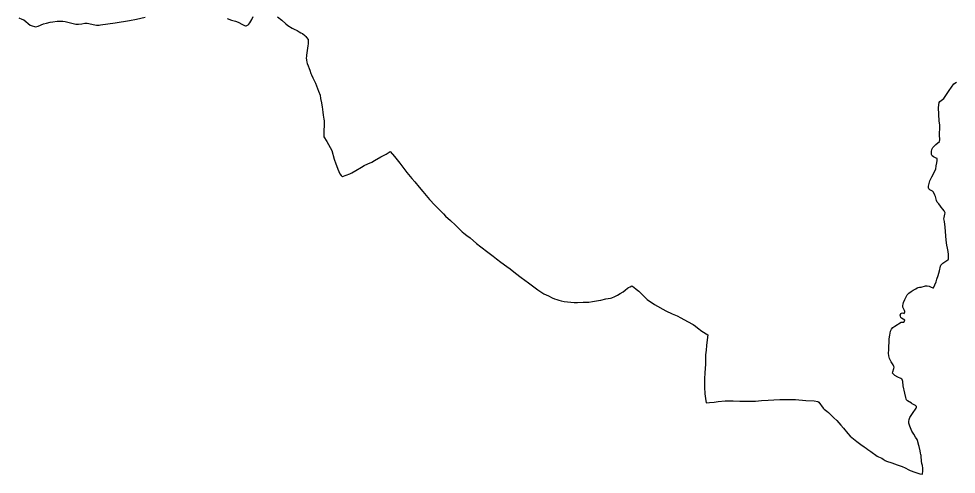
# Model space of a CAD drawing. Extents: x 1189447 to 1205702, y 6141591 to 6152844.
# Drawn here: x 1191989 to 1197935, y 6141591 to 6144477 of the extents above; entities that cross this region are included whole.
import ezdxf

# ---------------------------------------------------------------- set-up
doc = ezdxf.new("R2010")
doc.units = 0
doc.linetypes.add('CONTINU', pattern=[0])
doc.layers.add('1SECTION', color=7, linetype='CONTINU')

msp = doc.modelspace()

# ---------------------------------------------------------------- linework, layer by layer
at = {"layer": '1SECTION'}
for points in [[(1193310.61, 6144478.21), (1193337.61, 6144468.13), (1193363.67, 6144461.48), (1193380.29, 6144456.61), (1193408.22, 6144441.21), (1193421.25, 6144434.21), (1193426.23, 6144433.15), (1193430.71, 6144432.94), (1193436.09, 6144434.14), (1193443.88, 6144439.03), (1193448.94, 6144443.54), (1193455.41, 6144451.24), (1193466.44, 6144473.72), (1193476.56, 6144491.95)], [(1193629.76, 6144490.42), (1193658.16, 6144467.63), (1193683.35, 6144444.55), (1193695.55, 6144435.49), (1193723.02, 6144418.72), (1193736.05, 6144411.73), (1193754.16, 6144402.68), (1193767.06, 6144395.54), (1193778.53, 6144388.93), (1193788.29, 6144383.85), (1193802.87, 6144372.37), (1193810.07, 6144364.89), (1193814.7, 6144359.17), (1193823.64, 6144346.56), (1193825.09, 6144338.23), (1193825.26, 6144333), (1193823.56, 6144317.9), (1193822.66, 6144306.36), (1193818.45, 6144276.55), (1193814.01, 6144247.64), (1193813, 6144238.45), (1193812.75, 6144230.28), (1193814, 6144215.91), (1193815.94, 6144202.8), (1193817.96, 6144194.26), (1193823.54, 6144178.91), (1193830.53, 6144162), (1193834.59, 6144150.89), (1193841.69, 6144129.66), (1193845.09, 6144121.14), (1193854.16, 6144102.71), (1193865.71, 6144080.99), (1193871.75, 6144068.4), (1193890.33, 6144018.5), (1193899.68, 6143993.09), (1193903.5, 6143972.03), (1193909.37, 6143945.23), (1193912.2, 6143930.54), (1193913.95, 6143919.93), (1193916.9, 6143885.1), (1193919.5, 6143866.3), (1193923.89, 6143841.79), (1193925.16, 6143831.13), (1193925.58, 6143815.55), (1193925.54, 6143791.88), (1193924.53, 6143777.49), (1193924.73, 6143749.05), (1193922.99, 6143732.47), (1193923.27, 6143728.18), (1193942.49, 6143700.36), (1193973.91, 6143641.97), (1193989.47, 6143586.68), (1194000.91, 6143558.63), (1194005.08, 6143546.6), (1194011.76, 6143523.69), (1194018.23, 6143509.22), (1194026.21, 6143495.22), (1194034.36, 6143485.12), (1194040.88, 6143477.81), (1194042.99, 6143478.57), (1194065.35, 6143486.65), (1194088.84, 6143495.54), (1194102.53, 6143501.54), (1194125.88, 6143515.75), (1194161.91, 6143537.37), (1194178.93, 6143547.74), (1194202.86, 6143558.71), (1194228.47, 6143569.05), (1194245.85, 6143578.67), (1194285.89, 6143601.48), (1194318.42, 6143618.97), (1194344.35, 6143636.24), (1194371.7, 6143604.81), (1194406.29, 6143562.64), (1194450.86, 6143502.77), (1194482.7, 6143466.06), (1194500.88, 6143444.14), (1194527.62, 6143410.39), (1194551.09, 6143381.95), (1194593.7, 6143332.84), (1194627.65, 6143297.1), (1194682.7, 6143241), (1194696.62, 6143227.08), (1194726.55, 6143199.58), (1194758.26, 6143170.23), (1194782.69, 6143146.89), (1194802.32, 6143127.7), (1194812.22, 6143118.89), (1194831.56, 6143103.7), (1194851.35, 6143088.62), (1194891.96, 6143053.8), (1194919.01, 6143031.31), (1194965.09, 6142997.52), (1194998.31, 6142972.6), (1195018.16, 6142956.59), (1195045.79, 6142935.89), (1195084.92, 6142907.87), (1195105.85, 6142892.19), (1195139.21, 6142864.66), (1195175.21, 6142837.42), (1195221.21, 6142803.4), (1195281.68, 6142759.91), (1195319.65, 6142735.31), (1195348.64, 6142721.04), (1195372.23, 6142709.69), (1195387.19, 6142703.24), (1195402.45, 6142697.7), (1195415.22, 6142693.85), (1195429.6, 6142689.98), (1195447.24, 6142686.52), (1195469, 6142683.8), (1195511.67, 6142679.64), (1195533.85, 6142678.59), (1195567.87, 6142680.56), (1195605.72, 6142681.92), (1195628.23, 6142685.29), (1195665.02, 6142691.63), (1195679.88, 6142693.92), (1195713.45, 6142701.61), (1195741.72, 6142707.44), (1195750.29, 6142709.79), (1195769.59, 6142717.32), (1195787.27, 6142726.35), (1195803.35, 6142735.99), (1195821.53, 6142747.39), (1195834.39, 6142757.67), (1195849.66, 6142769.96), (1195855.54, 6142774.23), (1195865.93, 6142779.66), (1195877.55, 6142784.12), (1195890.42, 6142776.63), (1195905.47, 6142764.91), (1195922.52, 6142750.56), (1195974.39, 6142698.05), (1196020.39, 6142667), (1196092.97, 6142626.34), (1196132.8, 6142608.39), (1196164.89, 6142594.65), (1196188.31, 6142582.23), (1196230.7, 6142558.81), (1196265.88, 6142539.1), (1196281.48, 6142528.86), (1196293.9, 6142519.52), (1196322, 6142496.74), (1196359.42, 6142474.71), (1196358.02, 6142459.8), (1196351.42, 6142406.48), (1196347.9, 6142377.75), (1196345.27, 6142348.37), (1196344.44, 6142326.45), (1196344.17, 6142289.5), (1196341.36, 6142234.19), (1196337.96, 6142196.41), (1196337.27, 6142181.17), (1196338.84, 6142142.32), (1196341.04, 6142100.87), (1196344.11, 6142070.99), (1196348.54, 6142044.6), (1196370.25, 6142045.27), (1196399.54, 6142048.5), (1196425.32, 6142051.69), (1196469.69, 6142056.34), (1196501.75, 6142056.39), (1196519.93, 6142056.24), (1196562.96, 6142053.56), (1196597.5, 6142053.75), (1196619.09, 6142053.22), (1196643.19, 6142053.24), (1196661.6, 6142054.57), (1196700.5, 6142058.15), (1196742.19, 6142060.46), (1196777.89, 6142061.87), (1196816.41, 6142063.86), (1196857.72, 6142063.71), (1196888.5, 6142064.12), (1196915.37, 6142064.82), (1196980.83, 6142058.61), (1197033.34, 6142055.33), (1197056.83, 6142051.73), (1197064.24, 6142047.13), (1197091.97, 6142009.41), (1197097.21, 6142004.01), (1197114.23, 6141990.59), (1197125.28, 6141982.32), (1197159.32, 6141949.06), (1197177.77, 6141931.16), (1197203.82, 6141902.25), (1197220.86, 6141882.8), (1197248.2, 6141850.24), (1197262.99, 6141833.03), (1197273.45, 6141823.29), (1197303.63, 6141799.51), (1197329.24, 6141780.26), (1197352.01, 6141764.13), (1197364.56, 6141755.6), (1197373.98, 6141748.72), (1197394.29, 6141735.65), (1197433.3, 6141706.66), (1197441.77, 6141702.12), (1197463, 6141692.08), (1197471.81, 6141687.07), (1197484.93, 6141678.63), (1197493.63, 6141674.4), (1197527.08, 6141663.12), (1197559.99, 6141651.25), (1197592.34, 6141639.69), (1197610.17, 6141631.74), (1197634.44, 6141618.58), (1197643.53, 6141614.21), (1197671.92, 6141604.87), (1197704.49, 6141594.33), (1197720.77, 6141591.13), (1197722.16, 6141612.02), (1197722.12, 6141628.79), (1197720.1, 6141646.75), (1197717.49, 6141659.57), (1197715.03, 6141674.12), (1197713.88, 6141682.39), (1197713.24, 6141697.03), (1197712.5, 6141704.06), (1197711.56, 6141710.45), (1197710.68, 6141715.72), (1197708.74, 6141725.3), (1197706.15, 6141740.45), (1197699.84, 6141766.75), (1197697.79, 6141774.1), (1197689.45, 6141804.35), (1197686.75, 6141810.93), (1197677.49, 6141826.38), (1197665.72, 6141845.01), (1197658.25, 6141857.61), (1197654.31, 6141864.85), (1197648.42, 6141875.64), (1197645.17, 6141885.31), (1197641.13, 6141895.87), (1197634.39, 6141914.64), (1197633.5, 6141925.88), (1197635.65, 6141937.55), (1197641.31, 6141949.6), (1197658.54, 6141975.07), (1197680.93, 6142010.5), (1197682.56, 6142015.94), (1197682.85, 6142021.07), (1197677.27, 6142025.87), (1197667.63, 6142030.78), (1197659.48, 6142034.99), (1197655.57, 6142037.47), (1197651.09, 6142040.57), (1197626.16, 6142057.2), (1197620.15, 6142062.3), (1197616.65, 6142068.62), (1197614.46, 6142077.54), (1197609.95, 6142104.6), (1197599.36, 6142152.19), (1197595.77, 6142178.07), (1197592.65, 6142190.48), (1197590.11, 6142194.42), (1197584.13, 6142197.7), (1197564.24, 6142206.38), (1197546.52, 6142216.45), (1197537.1, 6142224.39), (1197530.93, 6142231.54), (1197532.02, 6142239.78), (1197540.05, 6142261.64), (1197540.43, 6142269.33), (1197539.34, 6142274.23), (1197534.78, 6142283.42), (1197522.17, 6142304.3), (1197512.32, 6142323.91), (1197507.43, 6142342.07), (1197506.2, 6142357.63), (1197507.04, 6142378.5), (1197509.86, 6142448.31), (1197512.87, 6142473.37), (1197518.72, 6142497.39), (1197524.46, 6142510.82), (1197533.35, 6142521.13), (1197545.84, 6142529.79), (1197585.82, 6142555.1), (1197602.53, 6142554.84), (1197604.18, 6142556.09), (1197609.17, 6142567.16), (1197587.55, 6142580.39), (1197583.46, 6142584.96), (1197580.7, 6142592.87), (1197580.25, 6142599.5), (1197584.22, 6142608.78), (1197587.86, 6142611.61), (1197595.43, 6142613.12), (1197603.68, 6142609.67), (1197607.86, 6142613.23), (1197609.02, 6142617.22), (1197609.06, 6142622.37), (1197605.84, 6142627.93), (1197597.79, 6142644.67), (1197596.9, 6142649.92), (1197596.74, 6142655.39), (1197597.09, 6142661.41), (1197597.67, 6142668.55), (1197600.83, 6142680.3), (1197608.08, 6142699.46), (1197614.71, 6142710.9), (1197618.46, 6142720.58), (1197623.17, 6142727.44), (1197635.15, 6142739.43), (1197648.75, 6142749.99), (1197661.28, 6142757.22), (1197678.13, 6142765.65), (1197687.52, 6142771.83), (1197693.9, 6142774.67), (1197701.71, 6142775.57), (1197712.9, 6142777.32), (1197739.63, 6142785.26), (1197746.41, 6142786.05), (1197751.07, 6142785.91), (1197762.73, 6142782.78), (1197772.11, 6142778.67), (1197786.23, 6142771.62), (1197790.33, 6142771.36), (1197799.71, 6142790.77), (1197807.06, 6142809.48), (1197812.13, 6142827.04), (1197821.23, 6142850.68), (1197824.92, 6142865.25), (1197829.24, 6142880.95), (1197835.05, 6142908.76), (1197837.42, 6142915.72), (1197849.6, 6142927.89), (1197875.73, 6142945.38), (1197882.2, 6142949.58), (1197885.24, 6142952.7), (1197886.85, 6142958.65), (1197886.85, 6142966.72), (1197886.9, 6142973.47), (1197886.14, 6142984.49), (1197883.82, 6143003.12), (1197879.98, 6143023.62), (1197875.53, 6143042.9), (1197871.24, 6143073.85), (1197867.98, 6143101.55), (1197864.75, 6143157.1), (1197860.17, 6143193.03), (1197858.07, 6143200.79), (1197857.12, 6143209.1), (1197857.4, 6143217.77), (1197863.01, 6143239.52), (1197864.25, 6143248.35), (1197862.91, 6143252.9), (1197858.25, 6143259.86), (1197850.44, 6143270.38), (1197840.02, 6143282.53), (1197834.09, 6143289.43), (1197823.57, 6143304.44), (1197814.52, 6143315.38), (1197808.99, 6143326.67), (1197803.32, 6143351.15), (1197799.62, 6143360.56), (1197790.25, 6143378.62), (1197788.23, 6143381.08), (1197784.1, 6143384.04), (1197766.46, 6143394.07), (1197761.14, 6143400.1), (1197759.24, 6143405.41), (1197758.96, 6143415.63), (1197767.64, 6143451.12), (1197780.35, 6143476.03), (1197804.76, 6143523.6), (1197807.38, 6143545.31), (1197812.56, 6143563.94), (1197814.14, 6143579.63), (1197813.54, 6143591.01), (1197808.64, 6143594.98), (1197790.75, 6143602.02), (1197782.21, 6143609.26), (1197778.81, 6143616.96), (1197777.67, 6143625.44), (1197778.47, 6143637.27), (1197780.45, 6143649.25), (1197786.94, 6143662.08), (1197805.36, 6143679.62), (1197829.58, 6143699.32), (1197830.03, 6143710.58), (1197828.83, 6143742.57), (1197831.49, 6143791.88), (1197830.93, 6143803.11), (1197826.58, 6143829.93), (1197824.34, 6143870.08), (1197823.02, 6143915.54), (1197826.35, 6143947.29), (1197831.3, 6143954.01), (1197855.85, 6143971.36), (1197890.51, 6144023.44), (1197918.79, 6144065.74), (1197935.71, 6144074.9)], [(1191988.96, 6144484.06), (1192009.35, 6144475.24), (1192020.46, 6144469.74), (1192034.45, 6144460.33), (1192049.69, 6144447), (1192062.33, 6144437.52), (1192073.03, 6144431.61), (1192088.15, 6144427.7), (1192095.44, 6144427.25), (1192104.29, 6144427.77), (1192112.47, 6144430.48), (1192145.62, 6144444.28), (1192165.8, 6144450.44), (1192189.27, 6144456.13), (1192204.89, 6144458.82), (1192231.83, 6144461.42), (1192251.17, 6144461.77), (1192268.18, 6144461.35), (1192283.96, 6144459.7), (1192350.26, 6144443.17), (1192357.94, 6144442.8), (1192368.56, 6144444.01), (1192388.03, 6144446.17), (1192407.61, 6144449.64), (1192414.28, 6144449.77), (1192423.09, 6144448.74), (1192470.98, 6144438.5), (1192482.02, 6144437.14), (1192498.32, 6144437.34), (1192508.5, 6144438.92), (1192554.15, 6144445.8), (1192600.35, 6144451), (1192690.36, 6144465.38), (1192735.57, 6144474.42), (1192791.43, 6144487.08)]]:
    msp.add_lwpolyline(points, dxfattribs=at)

doc.saveas('drawing.dxf')
